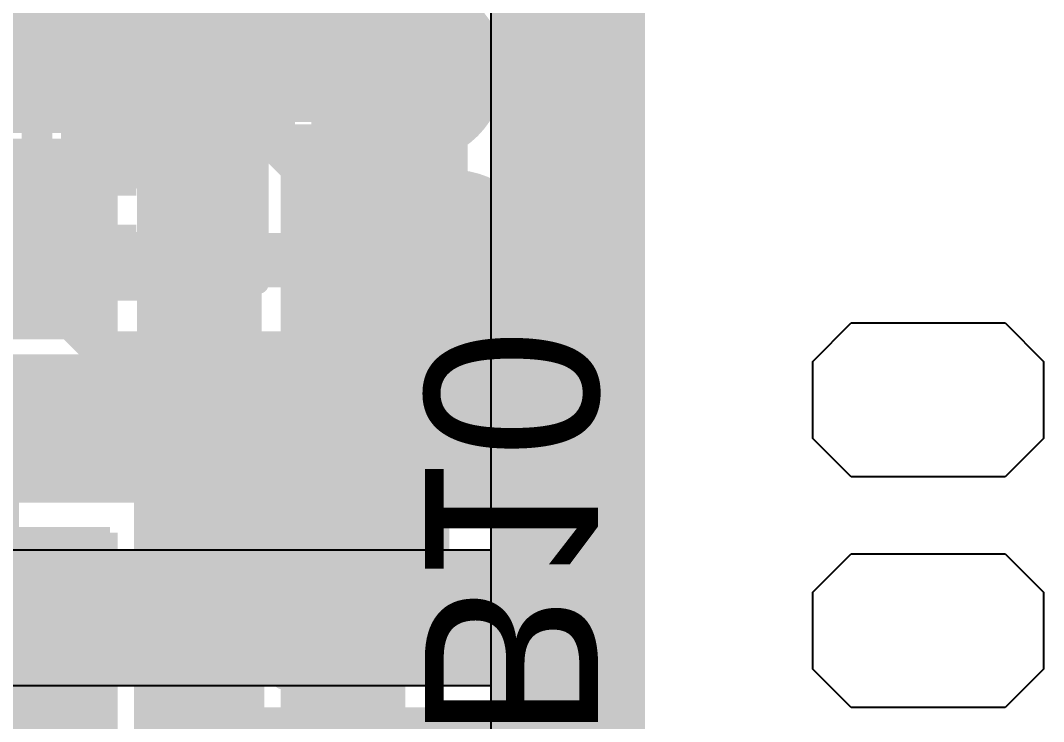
# Model space of a CAD drawing. Header units: millimetres. Extents: x 1.69 to 2.7, y 2.72 to 5.58.
# Drawn here: x 2.4345 to 2.7004, y 4.1697 to 4.3519 of the extents above; entities that cross this region are included whole.
import ezdxf

# ---------------------------------------------------------------- set-up
doc = ezdxf.new("R2010")
doc.units = ezdxf.units.MM
doc.header["$MEASUREMENT"] = 0
for name, color, linetype in [('BottomLayer', 5, 'Continuous'), ('BottomOverlay', 54, 'Continuous'), ('BottomPaste', 16, 'Continuous'), ('BottomSolder', 6, 'Continuous'), ('InternalPlane1', 76, 'Continuous'), ('InternalPlane2', 16, 'Continuous'), ('Mechanical1', 6, 'Continuous'), ('Mechanical2', 216, 'Continuous'), ('MultiLayer', 9, 'Continuous'), ('TopLayer', 1, 'Continuous'), ('TopOverlay', 2, 'Continuous'), ('TopPaste', 8, 'Continuous'), ('TopSolder', 216, 'Continuous'), ('ViaHoleLayer', 16, 'Continuous')]:
    doc.layers.add(name, color=color, linetype=linetype)

# ---------------------------------------------------------------- blocks, each defined once
blk = doc.blocks.new('SOT_23F_B_1')
at = {"layer": 'BottomLayer'}
for points in [[(-0.05315, 0.02362), (-0.02165, 0.02362), (-0.05315, 0.05906), (-0.02165, 0.05906)], [(0.02165, 0.02362), (0.05315, 0.02362), (0.02165, 0.05906), (0.05315, 0.05906)], [(-0.01575, -0.05906), (0.01575, -0.05906), (-0.01575, -0.02362), (0.01575, -0.02362)]]:
    blk.add_solid(points, dxfattribs=at)
at = {"layer": 'BottomOverlay'}
for points, const_width in [([(-0.062, 0.036, 1), (-0.066, 0.036, 1)], 0.01), ([(-0.0685, 0.036, 1), (-0.0635, 0.036, 1)], 0.005), ([(-0.0645, 0.036, 1), (-0.0595, 0.036, 1)], 0.005), ([(-0.01365, 0.03668, 1), (-0.01115, 0.03668, 1)], 0.0025), ([(0.00775, 0.037, 1), (0.01025, 0.037, 1)], 0.0025), ([(-0.05925, 0.014, 1), (-0.05675, 0.014, 1)], 0.0025), ([(0.05675, 0.014, 1), (0.05925, 0.014, 1)], 0.0025), ([(-0.05925, -0.034, 1), (-0.05675, -0.034, 1)], 0.0025), ([(-0.05925, -0.034, 1), (-0.05675, -0.034, 1)], 0.0025), ([(-0.02625, -0.034, 1), (-0.02375, -0.034, 1)], 0.0025), ([(0.02375, -0.034, 1), (0.02625, -0.034, 1)], 0.0025), ([(0.05675, -0.034, 1), (0.05925, -0.034, 1)], 0.0025), ([(0.05675, -0.034, 1), (0.05925, -0.034, 1)], 0.0025)]:
    blk.add_lwpolyline(points, format="xyb", close=True, dxfattribs=dict(at, const_width=const_width))
at = {"layer": 'BottomOverlay', "const_width": 0.005}
for points in [[(-0.0124, 0.03668), (0.009, 0.037)], [(-0.058, -0.034), (-0.058, 0.014)], [(0.058, -0.034), (0.058, 0.014)], [(-0.025, -0.034), (-0.058, -0.034)], [(0.058, -0.034), (0.025, -0.034)]]:
    blk.add_lwpolyline(points, dxfattribs=at)
at = {"layer": 'BottomPaste'}
for points in [[(-0.05315, 0.02362), (-0.02165, 0.02362), (-0.05315, 0.05906), (-0.02165, 0.05906)], [(0.02165, 0.02362), (0.05315, 0.02362), (0.02165, 0.05906), (0.05315, 0.05906)], [(-0.01575, -0.05906), (0.01575, -0.05906), (-0.01575, -0.02362), (0.01575, -0.02362)]]:
    blk.add_solid(points, dxfattribs=at)
at = {"layer": 'BottomSolder'}
for points in [[(-0.05715, 0.01962), (-0.01765, 0.01962), (-0.05715, 0.06306), (-0.01765, 0.06306)], [(0.01765, 0.01962), (0.05715, 0.01962), (0.01765, 0.06306), (0.05715, 0.06306)], [(-0.01975, -0.06306), (0.01975, -0.06306), (-0.01975, -0.01962), (0.01975, -0.01962)]]:
    blk.add_solid(points, dxfattribs=at)
blk = doc.blocks.new('R___0201_B_5')
at = {"layer": 'BottomLayer'}
for points in [[(-0.01614, -0.00728), (-0.00551, -0.00728), (-0.01614, 0.00728), (-0.00551, 0.00728)], [(0.00551, -0.00728), (0.01614, -0.00728), (0.00551, 0.00728), (0.01614, 0.00728)]]:
    blk.add_solid(points, dxfattribs=at)
at = {"layer": 'BottomOverlay', "const_width": 0.005}
for points in [[(-0.019, -0.01), (-0.019, 0.01)], [(-0.019, 0.01), (0.019, 0.01)], [(0.019, -0.01), (0.019, 0.01)], [(-0.019, -0.01), (0.019, -0.01)]]:
    blk.add_lwpolyline(points, dxfattribs=at)
at = {"layer": 'BottomOverlay', "const_width": 0.0025}
for points in [[(-0.02025, 0.01, 1), (-0.01775, 0.01, 1)], [(-0.02025, 0.01, 1), (-0.01775, 0.01, 1)], [(0.01775, 0.01, 1), (0.02025, 0.01, 1)], [(0.01775, 0.01, 1), (0.02025, 0.01, 1)], [(-0.02025, -0.01, 1), (-0.01775, -0.01, 1)], [(-0.02025, -0.01, 1), (-0.01775, -0.01, 1)], [(0.01775, -0.01, 1), (0.02025, -0.01, 1)], [(0.01775, -0.01, 1), (0.02025, -0.01, 1)]]:
    blk.add_lwpolyline(points, format="xyb", close=True, dxfattribs=at)
at = {"layer": 'BottomPaste'}
for points in [[(-0.01614, -0.00728), (-0.00551, -0.00728), (-0.01614, 0.00728), (-0.00551, 0.00728)], [(0.00551, -0.00728), (0.01614, -0.00728), (0.00551, 0.00728), (0.01614, 0.00728)]]:
    blk.add_solid(points, dxfattribs=at)
at = {"layer": 'BottomSolder'}
for points in [[(-0.02014, -0.01128), (-0.00151, -0.01128), (-0.02014, 0.01128), (-0.00151, 0.01128)], [(0.00151, -0.01128), (0.02014, -0.01128), (0.00151, 0.01128), (0.02014, 0.01128)]]:
    blk.add_solid(points, dxfattribs=at)
blk = doc.blocks.new('SOT_23_6_21')
at = {"layer": 'TopLayer'}
for points in [[(-0.07323, 0.0252), (-0.02913, 0.0252), (-0.07323, 0.04961), (-0.02913, 0.04961)], [(0.02913, 0.0252), (0.07323, 0.0252), (0.02913, 0.04961), (0.07323, 0.04961)], [(-0.07323, -0.0122), (-0.02913, -0.0122), (-0.07323, 0.0122), (-0.02913, 0.0122)], [(0.02913, -0.0122), (0.07323, -0.0122), (0.02913, 0.0122), (0.07323, 0.0122)], [(-0.07323, -0.04961), (-0.02913, -0.04961), (-0.07323, -0.0252), (-0.02913, -0.0252)], [(0.02913, -0.04961), (0.07323, -0.04961), (0.02913, -0.0252), (0.07323, -0.0252)]]:
    blk.add_solid(points, dxfattribs=at)
at = {"layer": 'TopOverlay'}
for points, const_width in [([(-0.0692, 0.06848, 1), (-0.08052, 0.06848, 1)], 0.01), ([(-0.08302, 0.06848, 1), (-0.07802, 0.06848, 1)], 0.005), ([(-0.0717, 0.06848, 1), (-0.0667, 0.06848, 1)], 0.005), ([(-0.0325, 0.06, 1), (-0.0275, 0.06, 1)], 0.005), ([(0.0315, 0.06, 1), (0.0365, 0.06, 1)], 0.005), ([(-0.0325, -0.06, 1), (-0.0275, -0.06, 1)], 0.005), ([(0.0285, -0.06, 1), (0.0335, -0.06, 1)], 0.005)]:
    blk.add_lwpolyline(points, format="xyb", close=True, dxfattribs=dict(at, const_width=const_width))
at = {"layer": 'TopOverlay', "const_width": 0.01}
for points in [[(-0.03, 0.06), (0.034, 0.06)], [(-0.03, -0.06), (0.031, -0.06)]]:
    blk.add_lwpolyline(points, dxfattribs=at)
at = {"layer": 'TopPaste'}
for points in [[(-0.07323, 0.0252), (-0.02913, 0.0252), (-0.07323, 0.04961), (-0.02913, 0.04961)], [(0.02913, 0.0252), (0.07323, 0.0252), (0.02913, 0.04961), (0.07323, 0.04961)], [(-0.07323, -0.0122), (-0.02913, -0.0122), (-0.07323, 0.0122), (-0.02913, 0.0122)], [(0.02913, -0.0122), (0.07323, -0.0122), (0.02913, 0.0122), (0.07323, 0.0122)], [(-0.07323, -0.04961), (-0.02913, -0.04961), (-0.07323, -0.0252), (-0.02913, -0.0252)], [(0.02913, -0.04961), (0.07323, -0.04961), (0.02913, -0.0252), (0.07323, -0.0252)]]:
    blk.add_solid(points, dxfattribs=at)
at = {"layer": 'TopSolder'}
for points in [[(-0.07723, 0.0212), (-0.02513, 0.0212), (-0.07723, 0.05361), (-0.02513, 0.05361)], [(0.02513, 0.0212), (0.07723, 0.0212), (0.02513, 0.05361), (0.07723, 0.05361)], [(-0.07723, -0.0162), (-0.02513, -0.0162), (-0.07723, 0.0162), (-0.02513, 0.0162)], [(0.02513, -0.0162), (0.07723, -0.0162), (0.02513, 0.0162), (0.07723, 0.0162)], [(-0.07723, -0.05361), (-0.02513, -0.05361), (-0.07723, -0.0212), (-0.02513, -0.0212)], [(0.02513, -0.05361), (0.07723, -0.05361), (0.02513, -0.0212), (0.07723, -0.0212)]]:
    blk.add_solid(points, dxfattribs=at)
blk = doc.blocks.new('24_QFN__3_3__B_37')
at = {"layer": 'BottomLayer'}
for points in [[(-0.0437, 0.07203), (-0.0437, 0.04762), (-0.03504, 0.07203), (-0.03504, 0.04762)], [(-0.02795, 0.07203), (-0.02795, 0.04762), (-0.01929, 0.07203), (-0.01929, 0.04762)], [(-0.0122, 0.07203), (-0.0122, 0.04762), (-0.00354, 0.07203), (-0.00354, 0.04762)], [(0.00354, 0.07203), (0.00354, 0.04762), (0.0122, 0.07203), (0.0122, 0.04762)], [(0.01929, 0.07203), (0.01929, 0.04762), (0.02795, 0.07203), (0.02795, 0.04762)], [(0.03504, 0.07203), (0.03504, 0.04762), (0.0437, 0.07203), (0.0437, 0.04762)], [(-0.07203, 0.03504), (-0.04762, 0.03504), (-0.07203, 0.0437), (-0.04762, 0.0437)], [(0.07203, 0.0437), (0.04762, 0.0437), (0.07203, 0.03504), (0.04762, 0.03504)], [(-0.03346, 0.03031), (-0.03346, -0.03031), (0.03346, 0.03031), (0.03346, -0.03031)], [(-0.07203, 0.01929), (-0.04762, 0.01929), (-0.07203, 0.02795), (-0.04762, 0.02795)], [(0.07203, 0.02795), (0.04762, 0.02795), (0.07203, 0.01929), (0.04762, 0.01929)], [(-0.07203, 0.00354), (-0.04762, 0.00354), (-0.07203, 0.0122), (-0.04762, 0.0122)], [(0.07203, 0.0122), (0.04762, 0.0122), (0.07203, 0.00354), (0.04762, 0.00354)], [(-0.07203, -0.0122), (-0.04762, -0.0122), (-0.07203, -0.00354), (-0.04762, -0.00354)], [(0.07203, -0.00354), (0.04762, -0.00354), (0.07203, -0.0122), (0.04762, -0.0122)], [(-0.07203, -0.02795), (-0.04762, -0.02795), (-0.07203, -0.01929), (-0.04762, -0.01929)], [(0.07203, -0.01929), (0.04762, -0.01929), (0.07203, -0.02795), (0.04762, -0.02795)], [(-0.07203, -0.0437), (-0.04762, -0.0437), (-0.07203, -0.03504), (-0.04762, -0.03504)], [(0.07203, -0.03504), (0.04762, -0.03504), (0.07203, -0.0437), (0.04762, -0.0437)], [(-0.03504, -0.07203), (-0.03504, -0.04762), (-0.0437, -0.07203), (-0.0437, -0.04762)], [(-0.01929, -0.07203), (-0.01929, -0.04762), (-0.02795, -0.07203), (-0.02795, -0.04762)], [(-0.00354, -0.07203), (-0.00354, -0.04762), (-0.0122, -0.07203), (-0.0122, -0.04762)], [(0.0122, -0.07203), (0.0122, -0.04762), (0.00354, -0.07203), (0.00354, -0.04762)], [(0.02795, -0.07203), (0.02795, -0.04762), (0.01929, -0.07203), (0.01929, -0.04762)], [(0.0437, -0.07203), (0.0437, -0.04762), (0.03504, -0.07203), (0.03504, -0.04762)]]:
    blk.add_solid(points, dxfattribs=at)
at = {"layer": 'BottomOverlay', "const_width": 0.005}
for points in [[(-0.05992, 0.06), (-0.05992, 0.05091)], [(-0.05178, 0.06), (-0.05992, 0.06)], [(0.06, 0.06), (0.05136, 0.06)], [(0.06, 0.06), (0.06, 0.05083)], [(-0.05992, -0.0507), (-0.05992, -0.06)], [(0.06, -0.05159), (0.06, -0.05992)], [(-0.05092, -0.06), (-0.05992, -0.06)], [(0.06, -0.05992), (0.05077, -0.05992)]]:
    blk.add_lwpolyline(points, dxfattribs=at)
at = {"layer": 'BottomOverlay'}
for points, const_width in [([(-0.06117, 0.06, 1), (-0.05867, 0.06, 1)], 0.0025), ([(-0.06117, 0.06, 1), (-0.05867, 0.06, 1)], 0.0025), ([(-0.05303, 0.06, 1), (-0.05053, 0.06, 1)], 0.0025), ([(0.05011, 0.06, 1), (0.05261, 0.06, 1)], 0.0025), ([(0.05875, 0.06, 1), (0.06125, 0.06, 1)], 0.0025), ([(0.05875, 0.06, 1), (0.06125, 0.06, 1)], 0.0025), ([(-0.06117, 0.05091, 1), (-0.05867, 0.05091, 1)], 0.0025), ([(0.05875, 0.05083, 1), (0.06125, 0.05083, 1)], 0.0025), ([(-0.08217, -0.04, 1), (-0.08783, -0.04, 1)], 0.005), ([(-0.08908, -0.04, 1), (-0.08658, -0.04, 1)], 0.0025), ([(-0.08342, -0.04, 1), (-0.08092, -0.04, 1)], 0.0025), ([(-0.06117, -0.0507, 1), (-0.05867, -0.0507, 1)], 0.0025), ([(0.05875, -0.05159, 1), (0.06125, -0.05159, 1)], 0.0025), ([(-0.06117, -0.06, 1), (-0.05867, -0.06, 1)], 0.0025), ([(-0.06117, -0.06, 1), (-0.05867, -0.06, 1)], 0.0025), ([(-0.05217, -0.06, 1), (-0.04967, -0.06, 1)], 0.0025), ([(0.04952, -0.05992, 1), (0.05202, -0.05992, 1)], 0.0025), ([(0.05875, -0.05992, 1), (0.06125, -0.05992, 1)], 0.0025), ([(0.05875, -0.05992, 1), (0.06125, -0.05992, 1)], 0.0025)]:
    blk.add_lwpolyline(points, format="xyb", close=True, dxfattribs=dict(at, const_width=const_width))
at = {"layer": 'BottomPaste'}
for p, q in [((-0.02721, 0.02406), (-0.02721, 0.00315)), ((-0.00315, 0.02406), (-0.02721, 0.02406)), ((-0.00315, 0.00315), (-0.00315, 0.02406)), ((0.00316, 0.02406), (0.00316, 0.00315)), ((0.02717, 0.02406), (0.00316, 0.02406)), ((0.02717, 0.00315), (0.02717, 0.02406)), ((-0.02721, 0.00315), (-0.00315, 0.00315)), ((0.00316, 0.00315), (0.02717, 0.00315)), ((-0.0272, -0.00315), (-0.0272, -0.02402)), ((-0.00315, -0.00315), (-0.0272, -0.00315)), ((-0.00315, -0.02402), (-0.00315, -0.00315)), ((0.00315, -0.00315), (0.00315, -0.02402)), ((0.02717, -0.00315), (0.00315, -0.00315)), ((0.02717, -0.02402), (0.02717, -0.00315)), ((-0.0272, -0.02402), (-0.00315, -0.02402)), ((0.00315, -0.02402), (0.02717, -0.02402))]:
    blk.add_line(p, q, dxfattribs=at)
for points in [[(-0.0437, 0.07203), (-0.0437, 0.04762), (-0.03504, 0.07203), (-0.03504, 0.04762)], [(-0.02795, 0.07203), (-0.02795, 0.04762), (-0.01929, 0.07203), (-0.01929, 0.04762)], [(-0.0122, 0.07203), (-0.0122, 0.04762), (-0.00354, 0.07203), (-0.00354, 0.04762)], [(0.00354, 0.07203), (0.00354, 0.04762), (0.0122, 0.07203), (0.0122, 0.04762)], [(0.01929, 0.07203), (0.01929, 0.04762), (0.02795, 0.07203), (0.02795, 0.04762)], [(0.03504, 0.07203), (0.03504, 0.04762), (0.0437, 0.07203), (0.0437, 0.04762)], [(-0.07203, 0.03504), (-0.04762, 0.03504), (-0.07203, 0.0437), (-0.04762, 0.0437)], [(0.07203, 0.0437), (0.04762, 0.0437), (0.07203, 0.03504), (0.04762, 0.03504)], [(-0.03346, 0.03031), (-0.03346, -0.03031), (0.03346, 0.03031), (0.03346, -0.03031)], [(-0.07203, 0.01929), (-0.04762, 0.01929), (-0.07203, 0.02795), (-0.04762, 0.02795)], [(0.07203, 0.02795), (0.04762, 0.02795), (0.07203, 0.01929), (0.04762, 0.01929)], [(-0.07203, 0.00354), (-0.04762, 0.00354), (-0.07203, 0.0122), (-0.04762, 0.0122)], [(0.07203, 0.0122), (0.04762, 0.0122), (0.07203, 0.00354), (0.04762, 0.00354)], [(-0.07203, -0.0122), (-0.04762, -0.0122), (-0.07203, -0.00354), (-0.04762, -0.00354)], [(0.07203, -0.00354), (0.04762, -0.00354), (0.07203, -0.0122), (0.04762, -0.0122)], [(-0.07203, -0.02795), (-0.04762, -0.02795), (-0.07203, -0.01929), (-0.04762, -0.01929)], [(0.07203, -0.01929), (0.04762, -0.01929), (0.07203, -0.02795), (0.04762, -0.02795)], [(-0.07203, -0.0437), (-0.04762, -0.0437), (-0.07203, -0.03504), (-0.04762, -0.03504)], [(0.07203, -0.03504), (0.04762, -0.03504), (0.07203, -0.0437), (0.04762, -0.0437)], [(-0.03504, -0.07203), (-0.03504, -0.04762), (-0.0437, -0.07203), (-0.0437, -0.04762)], [(-0.01929, -0.07203), (-0.01929, -0.04762), (-0.02795, -0.07203), (-0.02795, -0.04762)], [(-0.00354, -0.07203), (-0.00354, -0.04762), (-0.0122, -0.07203), (-0.0122, -0.04762)], [(0.0122, -0.07203), (0.0122, -0.04762), (0.00354, -0.07203), (0.00354, -0.04762)], [(0.02795, -0.07203), (0.02795, -0.04762), (0.01929, -0.07203), (0.01929, -0.04762)], [(0.0437, -0.07203), (0.0437, -0.04762), (0.03504, -0.07203), (0.03504, -0.04762)]]:
    blk.add_solid(points, dxfattribs=at)
at = {"layer": 'BottomSolder'}
for points in [[(-0.0477, 0.07603), (-0.0477, 0.04362), (-0.03104, 0.07603), (-0.03104, 0.04362)], [(-0.03195, 0.07603), (-0.03195, 0.04362), (-0.01529, 0.07603), (-0.01529, 0.04362)], [(-0.0162, 0.07603), (-0.0162, 0.04362), (0.00046, 0.07603), (0.00046, 0.04362)], [(-0.00046, 0.07603), (-0.00046, 0.04362), (0.0162, 0.07603), (0.0162, 0.04362)], [(0.01529, 0.07603), (0.01529, 0.04362), (0.03195, 0.07603), (0.03195, 0.04362)], [(0.03104, 0.07603), (0.03104, 0.04362), (0.0477, 0.07603), (0.0477, 0.04362)], [(-0.07603, 0.03104), (-0.04362, 0.03104), (-0.07603, 0.0477), (-0.04362, 0.0477)], [(0.07603, 0.0477), (0.04362, 0.0477), (0.07603, 0.03104), (0.04362, 0.03104)], [(-0.07603, 0.01529), (-0.04362, 0.01529), (-0.07603, 0.03195), (-0.04362, 0.03195)], [(-0.03746, 0.03431), (-0.03746, -0.03431), (0.03746, 0.03431), (0.03746, -0.03431)], [(0.07603, 0.03195), (0.04362, 0.03195), (0.07603, 0.01529), (0.04362, 0.01529)], [(-0.07603, -0.00046), (-0.04362, -0.00046), (-0.07603, 0.0162), (-0.04362, 0.0162)], [(0.07603, 0.0162), (0.04362, 0.0162), (0.07603, -0.00046), (0.04362, -0.00046)], [(-0.07603, -0.0162), (-0.04362, -0.0162), (-0.07603, 0.00046), (-0.04362, 0.00046)], [(0.07603, 0.00046), (0.04362, 0.00046), (0.07603, -0.0162), (0.04362, -0.0162)], [(-0.07603, -0.03195), (-0.04362, -0.03195), (-0.07603, -0.01529), (-0.04362, -0.01529)], [(0.07603, -0.01529), (0.04362, -0.01529), (0.07603, -0.03195), (0.04362, -0.03195)], [(-0.07603, -0.0477), (-0.04362, -0.0477), (-0.07603, -0.03104), (-0.04362, -0.03104)], [(0.07603, -0.03104), (0.04362, -0.03104), (0.07603, -0.0477), (0.04362, -0.0477)], [(-0.03104, -0.07603), (-0.03104, -0.04362), (-0.0477, -0.07603), (-0.0477, -0.04362)], [(-0.01529, -0.07603), (-0.01529, -0.04362), (-0.03195, -0.07603), (-0.03195, -0.04362)], [(0.00046, -0.07603), (0.00046, -0.04362), (-0.0162, -0.07603), (-0.0162, -0.04362)], [(0.0162, -0.07603), (0.0162, -0.04362), (-0.00046, -0.07603), (-0.00046, -0.04362)], [(0.03195, -0.07603), (0.03195, -0.04362), (0.01529, -0.07603), (0.01529, -0.04362)], [(0.0477, -0.07603), (0.0477, -0.04362), (0.03104, -0.07603), (0.03104, -0.04362)]]:
    blk.add_solid(points, dxfattribs=at)
blk = doc.blocks.new('R___0201_61')
at = {"layer": 'TopLayer'}
for points in [[(-0.01614, -0.00728), (-0.00551, -0.00728), (-0.01614, 0.00728), (-0.00551, 0.00728)], [(0.00551, -0.00728), (0.01614, -0.00728), (0.00551, 0.00728), (0.01614, 0.00728)]]:
    blk.add_solid(points, dxfattribs=at)
at = {"layer": 'TopOverlay', "const_width": 0.005}
for points in [[(-0.019, 0.01), (-0.019, -0.01)], [(0.019, 0.01), (-0.019, 0.01)], [(0.019, 0.01), (0.019, -0.01)], [(0.019, -0.01), (-0.019, -0.01)]]:
    blk.add_lwpolyline(points, dxfattribs=at)
at = {"layer": 'TopOverlay', "const_width": 0.0025}
for points in [[(-0.02025, 0.01, 1), (-0.01775, 0.01, 1)], [(-0.02025, 0.01, 1), (-0.01775, 0.01, 1)], [(0.01775, 0.01, 1), (0.02025, 0.01, 1)], [(0.01775, 0.01, 1), (0.02025, 0.01, 1)], [(-0.02025, -0.01, 1), (-0.01775, -0.01, 1)], [(-0.02025, -0.01, 1), (-0.01775, -0.01, 1)], [(0.01775, -0.01, 1), (0.02025, -0.01, 1)], [(0.01775, -0.01, 1), (0.02025, -0.01, 1)]]:
    blk.add_lwpolyline(points, format="xyb", close=True, dxfattribs=at)
at = {"layer": 'TopPaste'}
for points in [[(-0.01614, -0.00728), (-0.00551, -0.00728), (-0.01614, 0.00728), (-0.00551, 0.00728)], [(0.00551, -0.00728), (0.01614, -0.00728), (0.00551, 0.00728), (0.01614, 0.00728)]]:
    blk.add_solid(points, dxfattribs=at)
at = {"layer": 'TopSolder'}
for points in [[(-0.02014, -0.01128), (-0.00151, -0.01128), (-0.02014, 0.01128), (-0.00151, 0.01128)], [(0.00151, -0.01128), (0.02014, -0.01128), (0.00151, 0.01128), (0.02014, 0.01128)]]:
    blk.add_solid(points, dxfattribs=at)
blk = doc.blocks.new('R___0201_B_64')
at = {"layer": 'BottomLayer'}
for points in [[(-0.01614, -0.00728), (-0.00551, -0.00728), (-0.01614, 0.00728), (-0.00551, 0.00728)], [(0.00551, -0.00728), (0.01614, -0.00728), (0.00551, 0.00728), (0.01614, 0.00728)]]:
    blk.add_solid(points, dxfattribs=at)
at = {"layer": 'BottomOverlay', "const_width": 0.005}
for points in [[(-0.019, 0.01), (-0.019, -0.01)], [(-0.019, 0.01), (0.019, 0.01)], [(0.019, 0.01), (0.019, -0.01)], [(-0.019, -0.01), (0.019, -0.01)]]:
    blk.add_lwpolyline(points, dxfattribs=at)
at = {"layer": 'BottomOverlay', "const_width": 0.0025}
for points in [[(-0.02025, 0.01, 1), (-0.01775, 0.01, 1)], [(-0.02025, 0.01, 1), (-0.01775, 0.01, 1)], [(0.01775, 0.01, 1), (0.02025, 0.01, 1)], [(0.01775, 0.01, 1), (0.02025, 0.01, 1)], [(-0.02025, -0.01, 1), (-0.01775, -0.01, 1)], [(-0.02025, -0.01, 1), (-0.01775, -0.01, 1)], [(0.01775, -0.01, 1), (0.02025, -0.01, 1)], [(0.01775, -0.01, 1), (0.02025, -0.01, 1)]]:
    blk.add_lwpolyline(points, format="xyb", close=True, dxfattribs=at)
at = {"layer": 'BottomPaste'}
for points in [[(-0.01614, -0.00728), (-0.00551, -0.00728), (-0.01614, 0.00728), (-0.00551, 0.00728)], [(0.00551, -0.00728), (0.01614, -0.00728), (0.00551, 0.00728), (0.01614, 0.00728)]]:
    blk.add_solid(points, dxfattribs=at)
at = {"layer": 'BottomSolder'}
for points in [[(-0.02014, -0.01128), (-0.00151, -0.01128), (-0.02014, 0.01128), (-0.00151, 0.01128)], [(0.00151, -0.01128), (0.02014, -0.01128), (0.00151, 0.01128), (0.02014, 0.01128)]]:
    blk.add_solid(points, dxfattribs=at)
blk = doc.blocks.new('CAP_0201_B_102')
at = {"layer": 'BottomLayer'}
for points in [[(-0.01772, -0.00591), (-0.00591, -0.00591), (-0.01772, 0.00591), (-0.00591, 0.00591)], [(0.00591, -0.00591), (0.01772, -0.00591), (0.00591, 0.00591), (0.01772, 0.00591)]]:
    blk.add_solid(points, dxfattribs=at)
at = {"layer": 'BottomOverlay', "const_width": 0.005}
for points in [[(-0.021, 0.009), (-0.021, -0.009)], [(-0.021, 0.009), (-0.008, 0.009)], [(0.008, 0.009), (0.021, 0.009)], [(0.021, 0.009), (0.021, -0.009)], [(-0.021, -0.009), (-0.008, -0.009)], [(0.008, -0.009), (0.021, -0.009)]]:
    blk.add_lwpolyline(points, dxfattribs=at)
at = {"layer": 'BottomOverlay', "const_width": 0.0025}
for points in [[(-0.02225, 0.009, 1), (-0.01975, 0.009, 1)], [(-0.02225, 0.009, 1), (-0.01975, 0.009, 1)], [(-0.00925, 0.009, 1), (-0.00675, 0.009, 1)], [(0.00675, 0.009, 1), (0.00925, 0.009, 1)], [(0.01975, 0.009, 1), (0.02225, 0.009, 1)], [(0.01975, 0.009, 1), (0.02225, 0.009, 1)], [(-0.02225, -0.009, 1), (-0.01975, -0.009, 1)], [(-0.02225, -0.009, 1), (-0.01975, -0.009, 1)], [(-0.00925, -0.009, 1), (-0.00675, -0.009, 1)], [(0.00675, -0.009, 1), (0.00925, -0.009, 1)], [(0.01975, -0.009, 1), (0.02225, -0.009, 1)], [(0.01975, -0.009, 1), (0.02225, -0.009, 1)]]:
    blk.add_lwpolyline(points, format="xyb", close=True, dxfattribs=at)
at = {"layer": 'BottomPaste'}
for points in [[(-0.01772, -0.00591), (-0.00591, -0.00591), (-0.01772, 0.00591), (-0.00591, 0.00591)], [(0.00591, -0.00591), (0.01772, -0.00591), (0.00591, 0.00591), (0.01772, 0.00591)]]:
    blk.add_solid(points, dxfattribs=at)
at = {"layer": 'BottomSolder'}
for points in [[(-0.01988, -0.00807), (-0.00374, -0.00807), (-0.01988, 0.00807), (-0.00374, 0.00807)], [(0.00374, -0.00807), (0.01988, -0.00807), (0.00374, 0.00807), (0.01988, 0.00807)]]:
    blk.add_solid(points, dxfattribs=at)
blk = doc.blocks.new('CAP_0201_B_103')
at = {"layer": 'BottomLayer'}
for points in [[(-0.01772, -0.00591), (-0.00591, -0.00591), (-0.01772, 0.00591), (-0.00591, 0.00591)], [(0.00591, -0.00591), (0.01772, -0.00591), (0.00591, 0.00591), (0.01772, 0.00591)]]:
    blk.add_solid(points, dxfattribs=at)
at = {"layer": 'BottomOverlay', "const_width": 0.005}
for points in [[(-0.021, -0.009), (-0.021, 0.009)], [(-0.008, 0.009), (-0.021, 0.009)], [(0.021, 0.009), (0.008, 0.009)], [(0.021, -0.009), (0.021, 0.009)], [(-0.008, -0.009), (-0.021, -0.009)], [(0.021, -0.009), (0.008, -0.009)]]:
    blk.add_lwpolyline(points, dxfattribs=at)
at = {"layer": 'BottomOverlay', "const_width": 0.0025}
for points in [[(-0.02225, 0.009, 1), (-0.01975, 0.009, 1)], [(-0.02225, 0.009, 1), (-0.01975, 0.009, 1)], [(-0.00925, 0.009, 1), (-0.00675, 0.009, 1)], [(0.00675, 0.009, 1), (0.00925, 0.009, 1)], [(0.01975, 0.009, 1), (0.02225, 0.009, 1)], [(0.01975, 0.009, 1), (0.02225, 0.009, 1)], [(-0.02225, -0.009, 1), (-0.01975, -0.009, 1)], [(-0.02225, -0.009, 1), (-0.01975, -0.009, 1)], [(-0.00925, -0.009, 1), (-0.00675, -0.009, 1)], [(0.00675, -0.009, 1), (0.00925, -0.009, 1)], [(0.01975, -0.009, 1), (0.02225, -0.009, 1)], [(0.01975, -0.009, 1), (0.02225, -0.009, 1)]]:
    blk.add_lwpolyline(points, format="xyb", close=True, dxfattribs=at)
at = {"layer": 'BottomPaste'}
for points in [[(-0.01772, -0.00591), (-0.00591, -0.00591), (-0.01772, 0.00591), (-0.00591, 0.00591)], [(0.00591, -0.00591), (0.01772, -0.00591), (0.00591, 0.00591), (0.01772, 0.00591)]]:
    blk.add_solid(points, dxfattribs=at)
at = {"layer": 'BottomSolder'}
for points in [[(-0.01988, -0.00807), (-0.00374, -0.00807), (-0.01988, 0.00807), (-0.00374, 0.00807)], [(0.00374, -0.00807), (0.01988, -0.00807), (0.00374, 0.00807), (0.01988, 0.00807)]]:
    blk.add_solid(points, dxfattribs=at)
blk = doc.blocks.new('CAP_0201_B_104')
at = {"layer": 'BottomLayer'}
for points in [[(-0.01772, -0.00591), (-0.00591, -0.00591), (-0.01772, 0.00591), (-0.00591, 0.00591)], [(0.00591, -0.00591), (0.01772, -0.00591), (0.00591, 0.00591), (0.01772, 0.00591)]]:
    blk.add_solid(points, dxfattribs=at)
at = {"layer": 'BottomOverlay', "const_width": 0.005}
for points in [[(-0.021, -0.009), (-0.021, 0.009)], [(-0.008, 0.009), (-0.021, 0.009)], [(0.021, 0.009), (0.008, 0.009)], [(0.021, -0.009), (0.021, 0.009)], [(-0.008, -0.009), (-0.021, -0.009)], [(0.021, -0.009), (0.008, -0.009)]]:
    blk.add_lwpolyline(points, dxfattribs=at)
at = {"layer": 'BottomOverlay', "const_width": 0.0025}
for points in [[(-0.02225, 0.009, 1), (-0.01975, 0.009, 1)], [(-0.02225, 0.009, 1), (-0.01975, 0.009, 1)], [(-0.00925, 0.009, 1), (-0.00675, 0.009, 1)], [(0.00675, 0.009, 1), (0.00925, 0.009, 1)], [(0.01975, 0.009, 1), (0.02225, 0.009, 1)], [(0.01975, 0.009, 1), (0.02225, 0.009, 1)], [(-0.02225, -0.009, 1), (-0.01975, -0.009, 1)], [(-0.02225, -0.009, 1), (-0.01975, -0.009, 1)], [(-0.00925, -0.009, 1), (-0.00675, -0.009, 1)], [(0.00675, -0.009, 1), (0.00925, -0.009, 1)], [(0.01975, -0.009, 1), (0.02225, -0.009, 1)], [(0.01975, -0.009, 1), (0.02225, -0.009, 1)]]:
    blk.add_lwpolyline(points, format="xyb", close=True, dxfattribs=at)
at = {"layer": 'BottomPaste'}
for points in [[(-0.01772, -0.00591), (-0.00591, -0.00591), (-0.01772, 0.00591), (-0.00591, 0.00591)], [(0.00591, -0.00591), (0.01772, -0.00591), (0.00591, 0.00591), (0.01772, 0.00591)]]:
    blk.add_solid(points, dxfattribs=at)
at = {"layer": 'BottomSolder'}
for points in [[(-0.01988, -0.00807), (-0.00374, -0.00807), (-0.01988, 0.00807), (-0.00374, 0.00807)], [(0.00374, -0.00807), (0.01988, -0.00807), (0.00374, 0.00807), (0.01988, 0.00807)]]:
    blk.add_solid(points, dxfattribs=at)

msp = doc.modelspace()

# ---------------------------------------------------------------- linework, layer by layer
at = {"layer": 'BottomLayer', "const_width": 0.008}
for points in [[(2.56454, 4.27834), (2.56454, 4.52451)], [(2.45454, 4.34297), (2.45454, 4.37917)], [(2.47029, 4.34297), (2.47029, 4.34432)], [(2.48604, 4.34297), (2.48604, 4.34532)], [(2.43879, 4.28162), (2.43879, 4.34297)], [(2.47029, 4.31913), (2.47029, 4.34297)], [(2.48604, 4.31324), (2.48604, 4.34297)], [(2.50179, 4.34297), (2.50179, 4.34332)], [(2.50179, 4.31758), (2.50179, 4.34297)], [(2.53645, 4.3278), (2.53645, 4.33882)], [(2.53645, 4.3278), (2.53999, 4.32426)], [(2.53999, 4.31402), (2.53999, 4.32426)], [(2.46558, 4.31442), (2.47029, 4.31913)], [(2.50179, 4.31758), (2.50613, 4.31324)], [(2.45653, 4.31442), (2.46558, 4.31442)], [(2.50613, 4.31324), (2.5144, 4.31324)], [(2.5144, 4.31324), (2.5392, 4.31324)], [(2.5392, 4.31324), (2.53999, 4.31402)], [(2.43879, 4.28162), (2.45325, 4.26717)], [(2.55338, 4.26717), (2.56454, 4.27834)], [(2.45325, 4.26717), (2.55338, 4.26717)], [(2.40543, 4.25413), (2.55422, 4.25413)], [(2.55422, 4.25413), (2.5581, 4.25024)], [(2.5581, 4.23764), (2.5581, 4.25024)]]:
    msp.add_lwpolyline(points, dxfattribs=at)
at = {"layer": 'BottomLayer'}
for points, const_width in [([(2.46829, 4.34432, 1), (2.47229, 4.34432, 1)], 0.004), ([(2.48404, 4.34532, 1), (2.48804, 4.34532, 1)], 0.004), ([(2.43679, 4.34297, 1), (2.44079, 4.34297, 1)], 0.004), ([(2.45254, 4.34297, 1), (2.45654, 4.34297, 1)], 0.004), ([(2.46829, 4.34297, 1), (2.47229, 4.34297, 1)], 0.004), ([(2.46829, 4.34297, 1), (2.47229, 4.34297, 1)], 0.004), ([(2.48404, 4.34297, 1), (2.48804, 4.34297, 1)], 0.004), ([(2.48404, 4.34297, 1), (2.48804, 4.34297, 1)], 0.004), ([(2.49979, 4.34332, 1), (2.50379, 4.34332, 1)], 0.004), ([(2.49979, 4.34297, 1), (2.50379, 4.34297, 1)], 0.004), ([(2.49979, 4.34297, 1), (2.50379, 4.34297, 1)], 0.004), ([(2.53202, 4.33882, 1), (2.54087, 4.33882, 1)], 0.00886), ([(2.53445, 4.33882, 1), (2.53845, 4.33882, 1)], 0.004), ([(2.53445, 4.3278, 1), (2.53845, 4.3278, 1)], 0.004), ([(2.53445, 4.3278, 1), (2.53845, 4.3278, 1)], 0.004), ([(2.53799, 4.32426, 1), (2.54199, 4.32426, 1)], 0.004), ([(2.53799, 4.32426, 1), (2.54199, 4.32426, 1)], 0.004), ([(2.46829, 4.31913, 1), (2.47229, 4.31913, 1)], 0.004), ([(2.46829, 4.31913, 1), (2.47229, 4.31913, 1)], 0.004), ([(2.49979, 4.31758, 1), (2.50379, 4.31758, 1)], 0.004), ([(2.49979, 4.31758, 1), (2.50379, 4.31758, 1)], 0.004), ([(2.45453, 4.31442, 1), (2.45853, 4.31442, 1)], 0.004), ([(2.46358, 4.31442, 1), (2.46758, 4.31442, 1)], 0.004), ([(2.46358, 4.31442, 1), (2.46758, 4.31442, 1)], 0.004), ([(2.48404, 4.31324, 1), (2.48804, 4.31324, 1)], 0.004), ([(2.50413, 4.31324, 1), (2.50813, 4.31324, 1)], 0.004), ([(2.50413, 4.31324, 1), (2.50813, 4.31324, 1)], 0.004), ([(2.5124, 4.31324, 1), (2.5164, 4.31324, 1)], 0.004), ([(2.5124, 4.31324, 1), (2.5164, 4.31324, 1)], 0.004), ([(2.5372, 4.31324, 1), (2.5412, 4.31324, 1)], 0.004), ([(2.5372, 4.31324, 1), (2.5412, 4.31324, 1)], 0.004), ([(2.53799, 4.31402, 1), (2.54199, 4.31402, 1)], 0.004), ([(2.53799, 4.31402, 1), (2.54199, 4.31402, 1)], 0.004), ([(2.54225, 4.28922, 1), (2.55111, 4.28922, 1)], 0.00886), ([(2.43679, 4.28162, 1), (2.44079, 4.28162, 1)], 0.004), ([(2.43679, 4.28162, 1), (2.44079, 4.28162, 1)], 0.004), ([(2.56254, 4.27834, 1), (2.56654, 4.27834, 1)], 0.004), ([(2.56254, 4.27834, 1), (2.56654, 4.27834, 1)], 0.004), ([(2.45125, 4.26717, 1), (2.45525, 4.26717, 1)], 0.004), ([(2.45125, 4.26717, 1), (2.45525, 4.26717, 1)], 0.004), ([(2.55138, 4.26717, 1), (2.55538, 4.26717, 1)], 0.004), ([(2.55138, 4.26717, 1), (2.55538, 4.26717, 1)], 0.004), ([(2.55222, 4.25413, 1), (2.55622, 4.25413, 1)], 0.004), ([(2.55222, 4.25413, 1), (2.55622, 4.25413, 1)], 0.004), ([(2.5561, 4.25024, 1), (2.5601, 4.25024, 1)], 0.004), ([(2.5561, 4.25024, 1), (2.5601, 4.25024, 1)], 0.004), ([(2.5561, 4.23764, 1), (2.5601, 4.23764, 1)], 0.004)]:
    msp.add_lwpolyline(points, format="xyb", close=True, dxfattribs=dict(at, const_width=const_width))
for points in [[(2.45062, 4.28253), (2.54747, 4.28253), (2.45062, 4.2967), (2.54747, 4.2967)], [(2.48369, 4.2093), (2.54235, 4.2093), (2.48369, 4.24513), (2.54235, 4.24513)], [(2.46597, 4.13686), (2.56164, 4.13686), (2.46597, 4.17347), (2.56164, 4.17347)]]:
    msp.add_solid(points, dxfattribs=at)
at = {"layer": 'InternalPlane1'}
for p, q in [((2.5567, 4.976), (2.5567, 4.21427)), ((2.5567, 4.21427), (2.31269, 4.21427)), ((2.31269, 4.1791), (2.55669, 4.1791)), ((2.55669, 4.1791), (2.55669, 4.07268))]:
    msp.add_line(p, q, dxfattribs=at)
for points, const_width in [([(2.5768, 3.59857), (2.5768, 4.9773)], 0.04), ([(2.29779, 4.19669), (2.56179, 4.19669)], 0.035), ([(2.56179, 4.07268), (2.56179, 4.19669)], 0.01)]:
    msp.add_lwpolyline(points, dxfattribs=dict(at, const_width=const_width))
for points, const_width in [([(2.53473, 4.28922, 1), (2.55864, 4.28922, 1)], 0.02391), ([(2.55304, 4.19669, 1), (2.57054, 4.19669, 1)], 0.0175), ([(2.55929, 4.19669, 1), (2.56429, 4.19669, 1)], 0.005), ([(2.46386, 4.14709, 1), (2.48777, 4.14709, 1)], 0.02391)]:
    msp.add_lwpolyline(points, format="xyb", close=True, dxfattribs=dict(at, const_width=const_width))
at = {"layer": 'InternalPlane2'}
msp.add_line((2.5567, 4.976), (2.5567, 3.59857), dxfattribs=at)
at = {"layer": 'InternalPlane2', "const_width": 0.04}
msp.add_lwpolyline([(2.5768, 3.59857), (2.5768, 4.9773)], dxfattribs=at)
at = {"layer": 'InternalPlane2', "const_width": 0.02391}
for points in [[(2.52449, 4.33882, 1), (2.5484, 4.33882, 1)], [(2.40552, 4.30148, 1), (2.42942, 4.30148, 1)]]:
    msp.add_lwpolyline(points, format="xyb", close=True, dxfattribs=at)
at = {"layer": 'Mechanical1'}
for p, q in [((2.64041, 4.26333), (2.65041, 4.27332)), ((2.65041, 4.27332), (2.69039, 4.27332)), ((2.69039, 4.27332), (2.70039, 4.26333)), ((2.64041, 4.24333), (2.64041, 4.26333)), ((2.70039, 4.26333), (2.70039, 4.24333)), ((2.65041, 4.23334), (2.64041, 4.24333)), ((2.70039, 4.24333), (2.69039, 4.23334)), ((2.69039, 4.23334), (2.65041, 4.23334)), ((2.64041, 4.20335), (2.65041, 4.21334)), ((2.65041, 4.21334), (2.69039, 4.21334)), ((2.69039, 4.21334), (2.70039, 4.20335)), ((2.64041, 4.18335), (2.64041, 4.20335)), ((2.70039, 4.20335), (2.70039, 4.18335)), ((2.65041, 4.17336), (2.64041, 4.18335)), ((2.70039, 4.18335), (2.69039, 4.17336)), ((2.69039, 4.17336), (2.65041, 4.17336))]:
    msp.add_line(p, q, dxfattribs=at)
at = {"layer": 'Mechanical1', "const_width": 0.01}
msp.add_lwpolyline([(2.57179, 3.59639), (2.57179, 5.12599)], dxfattribs=at)
at = {"layer": 'Mechanical2', "const_width": 0.01}
msp.add_lwpolyline([(2.57179, 3.59639), (2.57179, 4.9773)], dxfattribs=at)
at = {"layer": 'MultiLayer', "const_width": 0.00886}
for points in [[(2.53202, 4.33882, 1), (2.54087, 4.33882, 1)], [(2.54225, 4.28922, 1), (2.55111, 4.28922, 1)]]:
    msp.add_lwpolyline(points, format="xyb", close=True, dxfattribs=at)
at = {"layer": 'TopLayer'}
for points, const_width in [([(2.56597, 4.05142), (2.56597, 4.43489)], 0.008), ([(2.54597, 4.25103), (2.54597, 4.28922)], 0.022), ([(2.52532, 4.07977), (2.52532, 4.19226)], 0.008)]:
    msp.add_lwpolyline(points, dxfattribs=dict(at, const_width=const_width))
for points, const_width in [([(2.53202, 4.33882, 1), (2.54087, 4.33882, 1)], 0.00886), ([(2.54047, 4.28922, 1), (2.55147, 4.28922, 1)], 0.011), ([(2.54225, 4.28922, 1), (2.55111, 4.28922, 1)], 0.00886), ([(2.54047, 4.25103, 1), (2.55147, 4.25103, 1)], 0.011), ([(2.52332, 4.19226, 1), (2.52732, 4.19226, 1)], 0.004)]:
    msp.add_lwpolyline(points, format="xyb", close=True, dxfattribs=dict(at, const_width=const_width))
for points in [[(2.34196, 4.35414), (2.34196, 4.32268), (2.50416, 4.35414), (2.50416, 4.32268)], [(2.51007, 4.27308), (2.52227, 4.27308), (2.51007, 4.35418), (2.52227, 4.35418)], [(2.46794, 4.3282), (2.46794, 4.27308), (2.49432, 4.3282), (2.49432, 4.27308)], [(2.34275, 4.22662), (2.55692, 4.22662), (2.34275, 4.2652), (2.55692, 4.2652)], [(2.46401, 4.26442), (2.46401, 4.10249), (2.49786, 4.26442), (2.49786, 4.10249)], [(2.28212, 4.22032), (2.28212, 4.16666), (2.45771, 4.22032), (2.45771, 4.16666)]]:
    msp.add_solid(points, dxfattribs=at)
at = {"layer": 'ViaHoleLayer', "const_width": 0.00591}
for points in [[(2.53349, 4.33882, 1), (2.5394, 4.33882, 1)], [(2.54373, 4.28922, 1), (2.54964, 4.28922, 1)]]:
    msp.add_lwpolyline(points, format="xyb", close=True, dxfattribs=at)

# ---------------------------------------------------------------- block references
for name, p, rotation in [('24_QFN__3_3__B_37', (2.47816, 4.4028), 180), ('R___0201_61', (2.50475, 4.33804), 180), ('CAP_0201_B_102', (2.45653, 4.30261), 90), ('R___0201_B_64', (2.48645, 4.30241), 90), ('CAP_0201_B_103', (2.5144, 4.30142), 270), ('CAP_0201_B_104', (2.5392, 4.30142), 270), ('SOT_23_6_21', (2.48093, 4.24394), 90), ('SOT_23F_B_1', (2.46558, 4.18961), 270), ('R___0201_B_5', (2.54727, 4.23764), 360)]:
    msp.add_blockref(name, p, dxfattribs=dict(rotation=rotation))

# ---------------------------------------------------------------- texts
at = {"layer": 'BottomOverlay', "text_generation_flag": 2}
msp.add_text('SB10', height=0.045, rotation=270, dxfattribs=at).set_placement((2.5396, 4.12457))

doc.saveas('drawing.dxf')
